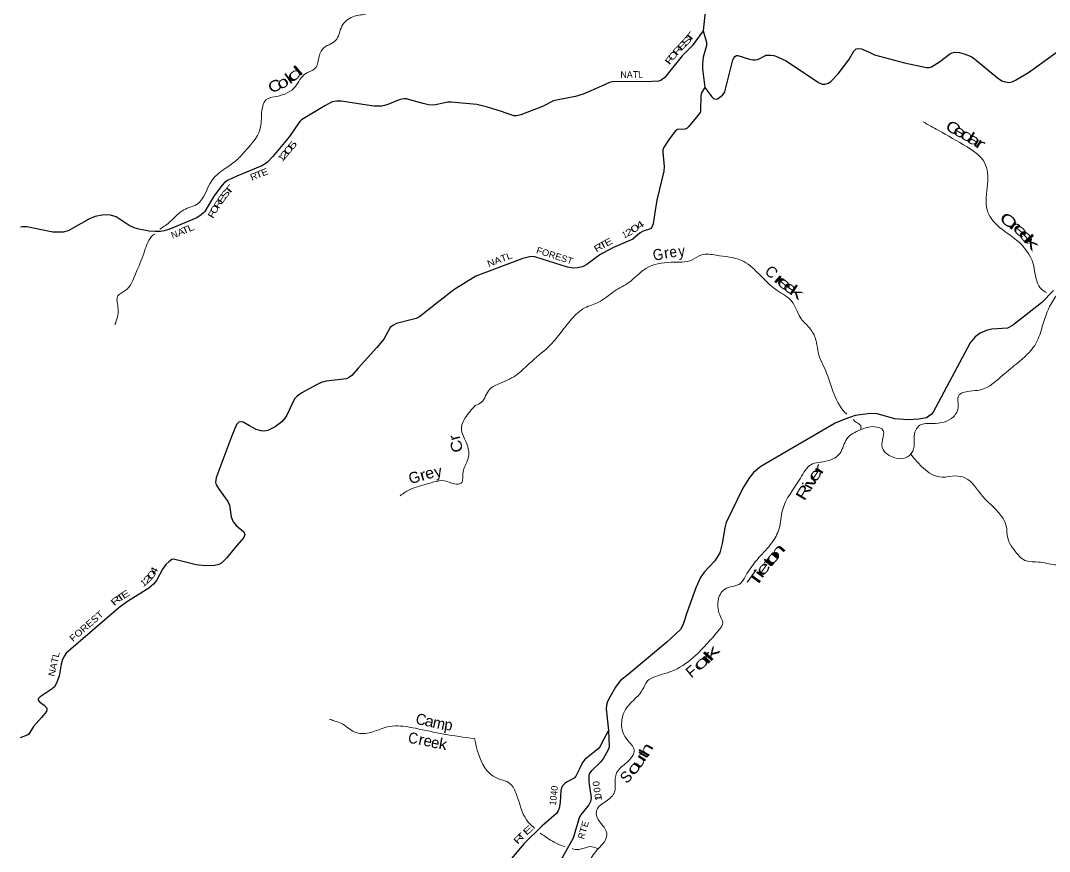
# Model space of a CAD drawing. Header units: feet. Extents: x -252658 to 9, y -366365 to -181930.
# Drawn here: x -71311 to -52673, y -340451 to -325406 of the extents above; entities that cross this region are included whole.
import ezdxf
from ezdxf.enums import TextEntityAlignment as Align

# ---------------------------------------------------------------- set-up
doc = ezdxf.new("R2010")
doc.units = ezdxf.units.FT
doc.header["$LTSCALE"] = 80
doc.layers.add('29', color=7, linetype='Continuous', lineweight=25)
doc.layers.add('39', color=7, linetype='Continuous', lineweight=13)
doc.layers.add('30', color=7, linetype='Continuous')
doc.layers.add('41', color=7, linetype='Continuous')

msp = doc.modelspace()

# ---------------------------------------------------------------- linework, layer by layer
at = {"layer": '29'}
for points in [[(-58909.56, -325245.6), (-58943.08, -325593.51)], [(-58943.08, -325593.51), (-59147.97, -325861.94), (-59325.94, -326042.55), (-59644.74, -326441.2), (-59680.54, -326467.82), (-59713.33, -326492.68), (-59757.91, -326502.97), (-59863.11, -326508.31), (-60593.87, -326516.17), (-60644.47, -326525.27), (-60784.83, -326594.61), (-61117.76, -326741.48), (-61261.14, -326780.72), (-61570, -326838.16), (-61656.21, -326861.6), (-61853.48, -326959.85), (-62246.1, -327115.55), (-62319.6, -327128.03), (-62373, -327129.28), (-62410.72, -327118.98), (-62601.09, -327051.62), (-62852.79, -326975.84), (-63047.34, -326926.14)], [(-58943.08, -325593.51), (-58888.51, -325777.13), (-58885.08, -325811.45), (-58885.71, -325860.15), (-58943.83, -326065.78), (-58957.1, -326185.52), (-58958.01, -326281.78), (-58913.35, -326618.35)], [(-58913.35, -326618.35), (-58790.77, -326784.39), (-58779.62, -326798.97), (-58759.9, -326815.28), (-58735.27, -326825.96), (-58711.89, -326829.01), (-58687.02, -326823), (-58642.43, -326795.54), (-58597.85, -326757.79), (-58571.27, -326726.05), (-58553.77, -326693.41), (-58501.56, -326477.73), (-58405.82, -326114.32), (-58385.23, -326076.59), (-58372.36, -326058.56), (-58342.36, -326038.83), (-58318.96, -326037.01), (-58105.45, -326104.84), (-58043.98, -326116.05), (-57999.39, -326114.34), (-57963.35, -326108.04), (-57934.23, -326098.89), (-57829.63, -326043.98), (-57808.48, -326035.29), (-57773.04, -326030.26), (-57719.88, -326030.26), (-57668.44, -326037.12), (-57630.47, -326050.8), (-57443.16, -326136.42), (-56854.56, -326529.59), (-56790.45, -326555.34), (-56739.01, -326555.34), (-56677.28, -326541.61), (-56632.16, -326509.45), (-56502.64, -326370.46), (-56307.91, -326115.95), (-56214.24, -325958.64), (-56176.55, -325917.01), (-56129.69, -325911.33), (-56077.1, -325920.44), (-55940.21, -325980.96), (-55843.88, -326023.4), (-55301.53, -326170.43), (-54899.02, -326255.05), (-54844.15, -326255.05), (-54809.8, -326242.6), (-54664.8, -326155.77), (-54481.18, -326011.23), (-54436.02, -325990.79), (-54394.87, -325980.5), (-54304.77, -325986.7), (-54219.96, -326007.95), (-54089.63, -326059.43), (-54031.33, -326100.61), (-54029.64, -326099.07), (-53612.73, -326444.77), (-53535.75, -326496.99), (-53477.44, -326514.15), (-53401.99, -326524.45), (-53349.19, -326515.03), (-53288.81, -326486.7), (-53051.22, -326345.43), (-52750.78, -326129.83), (-52268.82, -325779.68)], [(-58913.35, -326618.35), (-58968.24, -326704.6), (-58981.96, -326737.2), (-58986.83, -326759.81), (-58995.64, -327037.9), (-59002.54, -327068.38), (-59015.4, -327094.97), (-59210.89, -327331.77), (-59238.33, -327355.79), (-59271.22, -327369.77), (-59413.46, -327380.58), (-59444.1, -327403.84), (-59559.33, -327553.45), (-59665.32, -327707.55), (-59679.03, -327745.3), (-59677.78, -327786.59), (-59651.6, -328050.74), (-59659.24, -328132.95), (-59782.63, -328658.21), (-59816.55, -328846.03), (-59848.8, -329088.87), (-59877.65, -329149.69), (-59900.25, -329174.67), (-60030.57, -329219.28), (-60086.85, -329249.99), (-60220.11, -329362.94), (-60571.93, -329512.07), (-60762.8, -329615.66), (-60833.67, -329661.95), (-61055.51, -329824.18), (-61129.77, -329862.75), (-61222.37, -329883.34), (-61301.25, -329890.2), (-61404.32, -329873.28), (-61978.99, -329688.35), (-62028.32, -329680.86), (-62093.49, -329684.29), (-62215.47, -329714.38), (-63066, -330035.82)], [(-63047.34, -326926.14), (-63510.93, -326880.58), (-63571, -326884.09), (-63793.98, -326930.38), (-63849.32, -326937.53), (-63920.71, -326934.42), (-64020.35, -326908.59), (-64282.31, -326832.5), (-64319.12, -326823.63), (-64362.58, -326823.63), (-64406.04, -326827.77), (-64450.8, -326839.19), (-64658.13, -326927.63), (-64716.48, -326943.75), (-64768.22, -326954.1), (-64840.66, -326958.24), (-64911.04, -326957.67), (-65505, -326862.98), (-65583.86, -326862.35), (-65666.43, -326879.55), (-65801.19, -326948.71), (-66221.08, -327202.62), (-66243.84, -327225.4), (-66273.19, -327257.23), (-66439.89, -327506.09), (-66741.93, -327865.97), (-66839.89, -327966.8), (-66877.14, -327999.94), (-66938, -328038.56), (-67394.82, -328221.11), (-67551.84, -328298.15), (-67613.92, -328339.57), (-67661, -328387.14), (-67807.19, -328586.13), (-67972.13, -328863.03), (-67994.4, -328888.3), (-68038.19, -328925.66), (-68119.55, -328977.95), (-68622.76, -329190.16), (-68708.75, -329215.59), (-68779.11, -329223.87), (-68874.32, -329228.02), (-68979.87, -329221.8), (-69170.27, -329184.53), (-69253.06, -329159.68), (-69341.89, -329116.5), (-69577.05, -328960.56), (-69679.39, -328927.73), (-69749.76, -328923.59), (-69833.41, -328928.54), (-69956.72, -328952.58), (-70076.69, -329002.68), (-70449.29, -329213.52), (-70537.98, -329235.24), (-70627.27, -329238.37), (-70726.45, -329235.77), (-71196.78, -329142.03), (-71272.99, -329138.97), (-71314.38, -329147.25)], [(-63066, -330035.82), (-63459.76, -330281.21), (-63766.66, -330514.97), (-64085.78, -330768.65), (-64143.21, -330797.8), (-64218.6, -330821.64), (-64499.94, -330891.49), (-64569.55, -330926.2), (-64612.9, -330964.66), (-64733.15, -331177.86), (-64854.8, -331325.01), (-65193.85, -331701.81)], [(-52598.46, -330295.49), (-52818.92, -330519.77), (-53182.1, -330802.88), (-53343.23, -330930.07), (-53432.05, -330974.88), (-53719.43, -330994.98), (-53800.76, -331011.8), (-53925.45, -331068.79), (-54017.8, -331131.28), (-54107.37, -331243.36), (-54779.93, -332497.51), (-54817, -332536.13), (-54903.17, -332601.36), (-55040.11, -332626.31), (-55240.45, -332633.81), (-55472.39, -332614.67), (-55791.77, -332529.97), (-55913.88, -332522.91), (-56193.92, -332555.93), (-56382.02, -332620.83), (-56556.22, -332697.62), (-57903.03, -333480.82), (-58034.56, -333591.71), (-58117.08, -333695), (-58229.58, -333874.23), (-58528.95, -334496.57), (-58553.06, -334589.93), (-58604, -334877.66), (-58645.7, -335041.76), (-58735.22, -335186.74), (-58927.45, -335391.24), (-58995.96, -335489.6), (-59078.45, -335676.13), (-59241.17, -336131.03), (-59294.32, -336300.91), (-59320.27, -336365.81), (-59356.3, -336432.23), (-59606.82, -336660.26), (-60305.33, -337244.72), (-60444, -337357.22), (-60484.54, -337407.52), (-60536.43, -337478.92), (-60633.76, -337656.2), (-60679.12, -337738.53), (-60696.96, -337805.06), (-60699.99, -337871.77), (-60662.09, -338259.47)], [(-65193.85, -331701.81), (-65312.59, -331833.77), (-65349.79, -331864.34), (-65405.35, -331891.09), (-65772.7, -331938.25), (-65865.12, -331961.67), (-65963.81, -332006.8), (-66215.72, -332146.93), (-66299.73, -332206.05), (-66351.04, -332253.94), (-66488.08, -332549.07), (-66523.25, -332607.81), (-66581.2, -332674.08), (-66698.57, -332763.57), (-66833.69, -332827.33), (-66904.06, -332839.76), (-66949.88, -332837.65), (-67040.65, -332810.77), (-67163.56, -332743.92), (-67280.73, -332678.23), (-67311.3, -332674.72), (-67355.23, -332678.23), (-67397.95, -332722.08), (-67484.02, -332925.54), (-67737.45, -333600.31)], [(-67737.45, -333600.31), (-67769.15, -333684.71), (-67778.4, -333761.79), (-67769.15, -333813.11), (-67711.46, -333896.41), (-67555.04, -334111.77), (-67524.94, -334181.74), (-67493.45, -334392.44), (-67458.71, -334484.09), (-67402.67, -334551.25), (-67269.37, -334664.37), (-67247.61, -334711.9), (-67268.32, -334768.45), (-67395.93, -334909.54), (-67578.49, -335140.27), (-67667.75, -335223.43), (-67717.42, -335252.42), (-67800.24, -335270.63), (-67961.63, -335277.27), (-68130.98, -335260.04), (-68517.08, -335164.96), (-68548.02, -335160.37), (-68570.09, -335165.44), (-68627.71, -335204.12), (-68681.85, -335256.56), (-68739.23, -335339.34), (-68851.38, -335544.6), (-68905.37, -335608.62), (-68988.98, -335681.62), (-69376.18, -335924.75), (-69533.6, -336037.6), (-70486.55, -336863.63), (-70518.05, -336910.49), (-70552.77, -336975.46), (-70577.57, -337060.12), (-70613.67, -337279.99), (-70664.53, -337414.5), (-70697.65, -337468.35), (-70738.07, -337509.17), (-70957.92, -337651.55), (-70989.46, -337685.8), (-70991.53, -337700.3), (-70993.6, -337714.8), (-70970.8, -337743.51), (-70881.11, -337802.25), (-70836.31, -337855.62), (-70832.17, -337880.47), (-70840.05, -337916.64), (-70933.28, -338025.99), (-71079.12, -338186.96), (-71162.62, -338328.4), (-71192.29, -338348.51), (-71319.59, -338391.21)], [(-60662.09, -338259.47), (-60784.52, -338496.3), (-60810.47, -338548.22), (-60847.34, -338590.94), (-61089.38, -338788.36), (-61134.13, -338842.67), (-61193.45, -338968.25), (-61249.91, -339088.55), (-61283.09, -339123.58), (-61408.82, -339189.15), (-61448.15, -339214.25), (-61493.14, -339263.79), (-61506.12, -339289.75), (-61523.56, -339347.69), (-61537.77, -339565.7), (-61554.76, -339666.2), (-61574.22, -339718.12), (-61601.79, -339761.27), (-61866.36, -339993.18), (-62185.78, -340304.67), (-62418.73, -340576.87), (-62505, -340668.97), (-63096.5, -341126.31)], [(-60662.09, -338259.47), (-60650.76, -338550.57), (-60653.18, -338582.3), (-60672.64, -338624.49), (-60753.72, -338760.78), (-60805.74, -338833.43), (-60971.49, -338992.12), (-61006.68, -339036.63), (-61016.41, -339078.82), (-61015.59, -339197.87), (-60977.49, -339477.98), (-60978.29, -339517.72), (-60987.08, -339548.31), (-61019.65, -339604.54), (-61090.68, -339697.53), (-61163.97, -339787.9), (-61190.21, -339840.77), (-61298, -340208.08), (-61516.12, -340598.47)]]:
    msp.add_lwpolyline(points, dxfattribs=at)
at = {"layer": '39'}
for points in [[(-64662.69, -321422.49), (-64480.22, -321873.04), (-64231.62, -322100.21), (-64028.14, -322370.75), (-64023.51, -322592.07), (-64101.44, -322825.08), (-63978.66, -323131.45), (-63810.99, -323339.46), (-63662.49, -323714.35), (-63711.21, -324098.38), (-63745.06, -324359.76), (-63952.05, -324640.45), (-64173.21, -324935.15), (-64699.77, -325168.07), (-65068.7, -325289.06), (-65292.32, -325338.31), (-65490.56, -325508.39), (-65604.87, -325767.38), (-65841.22, -325921.18), (-65992.44, -326288.64), (-66151.87, -326368.36), (-66332.39, -326598.88), (-66669.5, -326778.37), (-66867.07, -326843.83), (-66938.7, -327034.62), (-66979.19, -327390.52), (-67222.89, -327749.5), (-67395.04, -327929.76), (-67603.23, -328083.69), (-67854.15, -328311.87), (-68096.13, -328717.12), (-68356.4, -328834.6), (-68593.07, -329038.7), (-68785.75, -329182.9)], [(-56095.07, -332815.12), (-55841.52, -332759.65), (-55683, -332828.54), (-55697.79, -332993.38), (-55686.51, -333174.38), (-55574.39, -333281.32), (-55242.79, -333306.55), (-55133.61, -333162.13), (-55122.7, -332965.12), (-55095.95, -332822.44), (-55023.19, -332734.21), (-54789.85, -332700.8), (-54411.37, -332579.39), (-54326.12, -332390.66), (-54323.31, -332205.68), (-54121.89, -332115.86), (-53924.78, -332094.4), (-53489.28, -331802.27), (-53202.78, -331565.95), (-52911.88, -331241.16), (-52802.03, -330941.93), (-52643.45, -330532.26), (-52475.64, -330313.64), (-52259.69, -330119.31), (-52100.14, -329948.92), (-51811.54, -329690.49), (-51685.84, -329447.6), (-51449.5, -329186.99), (-51193.1, -328934.48), (-50868.99, -328833), (-50554.17, -328554.55), (-50382.89, -328462.62), (-50075.14, -328425.43), (-49714.34, -328205.44), (-49654.54, -327859.79), (-49597.41, -327664.94), (-49274.87, -327460.9), (-48891.77, -327200.77), (-48621.34, -326960.38), (-48319.28, -326842.74), (-47983.85, -326912.21), (-47739.69, -326701.89), (-47598.01, -326483.19), (-47442.93, -326417.35), (-47090.24, -326215.43), (-46603.24, -326100.41), (-46031.46, -325907.26), (-45626.71, -325753.77), (-45515.64, -325637.51), (-45367.89, -325408.77), (-44878.1, -325114.81), (-44388.59, -324885.19), (-44201.79, -324922.01), (-43952.89, -325011.3), (-43848.1, -324953.34), (-43690.88, -324859.35), (-43337.32, -324918.83), (-42938.29, -325157.42), (-42699.72, -325311.03), (-42606.97, -325246.99), (-42535.81, -325064.24), (-42446.85, -324947.91), (-42261.41, -324833.91), (-42212.7, -324727.51), (-42151.24, -324462.29), (-42011.97, -324334.06), (-41893.55, -324378.69), (-41746.66, -324347), (-41595.46, -324248.98), (-41342.49, -324328.23), (-41204.71, -324543.84), (-41066.1, -324568.42), (-40622.98, -324372.84), (-40482.35, -324395.42), (-40011.22, -324232.09), (-39728.79, -324005.81), (-39464.89, -323880.01), (-39172.35, -323641.69), (-38845.98, -323481.91), (-38714.95, -323399.91), (-38462.79, -323199.66), (-38388.27, -323183.76)], [(-54959.22, -327241.04), (-54690.49, -327392.73), (-54165.08, -327694.07), (-53848.67, -327978.63), (-53794.07, -328368.9), (-53802.12, -328835.37), (-53730.4, -328986.41), (-53267.72, -329382.05), (-52968.03, -329813.34), (-52897.07, -330141.33), (-52823.23, -330266.24), (-52728.09, -330329.93)], [(-68887.01, -329266.02), (-68936.85, -329316.73), (-69079.61, -329621.86), (-69228.88, -329999.39), (-69415.85, -330296.26), (-69547.22, -330390.2), (-69542.7, -330629.63), (-69600.6, -330912.34)], [(-63075.84, -332377.08), (-62962.32, -332315.87), (-62816.57, -332085.11), (-62619.06, -331971.15), (-62304.73, -331805.3), (-62094.83, -331614.97), (-61751.78, -331318.51), (-61329.43, -330813.2), (-61089.31, -330606.88), (-60847.64, -330509.16), (-60551.23, -330305.04), (-60291.21, -330147.05), (-59982.54, -329894.71), (-59523.68, -329781.62), (-59143.53, -329736.63), (-58972.26, -329646.71), (-58708.94, -329655.62), (-58250.99, -329749.63), (-57956.43, -329973.8), (-57606.01, -330294.67), (-57339.49, -330492.6), (-57187.94, -330778.63), (-57021.9, -330970.2), (-56918.12, -331145.48), (-56837.25, -331503.66), (-56755.6, -331682.89), (-56594.64, -332117.74), (-56377.17, -332500.51), (-56345.38, -332532.6)], [(-63075.84, -332377.08), (-63254.31, -332598.48), (-63325.81, -332769.15), (-63252.92, -333012.92), (-63189.99, -333240.55), (-63255.81, -333467.58), (-63294.75, -333580.06), (-63332.26, -333783.08), (-63449.02, -333794.6), (-63633.75, -333739.42), (-63822.99, -333760.66), (-64101.14, -333841.84), (-64268.51, -333903.43), (-64434.16, -334011.29)], [(-56231.19, -332631.1), (-56168.88, -332682.16), (-56092.74, -332740.73), (-56090.39, -332814.1)], [(-60850.24, -340402.06), (-60722.94, -340253.68), (-60692.2, -340119.07), (-60865.88, -339834.98), (-60873.33, -339700.23), (-60703.78, -339541.94), (-60550.25, -339371.53), (-60539.6, -339232.83), (-60514.59, -339027.81), (-60330.84, -338841.42), (-60197.17, -338612.64), (-60325.02, -338425.21), (-60422.45, -338175.56), (-60352.83, -337882.22), (-60156.88, -337663.69), (-60043.68, -337521.3), (-59952.54, -337364.77), (-59811.46, -337284.8), (-59469.19, -337167.3), (-59086.08, -336903.15), (-58674.04, -336458.12), (-58590.95, -336303.57), (-58630.7, -336198.88), (-58675.69, -335909.18), (-58554.17, -335702.47), (-58272.27, -335598.85), (-58179.22, -335466.44), (-57936.53, -335131.45), (-57702.17, -334862.78), (-57570.38, -334605.84), (-57510.65, -334274.27), (-57182.44, -333690.22), (-56994.43, -333447.54), (-56700.62, -333380.15), (-56466.81, -333238.16), (-56341.03, -332977.17), (-56097.08, -332815.11)], [(-55186.3, -333259.11), (-54617.15, -333674.57), (-54375.8, -333651.24), (-54203.06, -333686), (-53882.85, -334018.83), (-53512.68, -334424.21), (-53451.03, -334579.25), (-53441.56, -334711.99), (-53286.11, -335028.19), (-53089.81, -335191.71), (-52870.76, -335210.53), (-52577.46, -335259.76), (-52159.18, -335230.98), (-51683.3, -335363.25), (-51308.12, -335539.43), (-51029.14, -335646.92), (-50602.45, -335996.19), (-50369.97, -336163.85), (-50156.96, -336184.66), (-49952.79, -336388.42), (-49686.07, -336540.11), (-49214.86, -336823.18), (-48805.9, -337089.95), (-48645.87, -337275.47), (-48407.11, -337384.84), (-48228.9, -337550.31), (-48049.06, -337802.25), (-47857, -338018.03), (-47633.57, -338418.91), (-47481.85, -338664.72), (-47243.23, -338806.27), (-47041.19, -339040.18), (-46962.06, -339336.02), (-46903.17, -339663.97)], [(-63087.94, -338406.13), (-63642.82, -338326.34), (-64157.17, -338221.33), (-64521.04, -338179.39), (-64744.6, -338218.58), (-64996.61, -338303.91), (-65258.05, -338288.6), (-65508.5, -338128.49), (-65628.94, -338085.68), (-65721.27, -338053.06)], [(-63087.94, -338406.13), (-62898.48, -338935.48), (-62724.3, -339102.95), (-62441.38, -339226.54), (-62327.62, -339419.95), (-62146.66, -339876.99), (-62002.12, -340032.81)], [(-61895.94, -340119.27), (-61643.82, -340284.82), (-61448.69, -340367.6)], [(-60850.19, -340402), (-61006.05, -340636.8), (-61035.06, -340835.77), (-60915.51, -341083.49), (-60815.97, -341311.03), (-60859.18, -341540.12), (-61056.39, -341585.71), (-61127.29, -341708.13), (-61164.41, -341925.17), (-61248.07, -342210.42), (-61212.65, -342387.49), (-61339.81, -342503.69), (-61631.5, -342548.97), (-61814.52, -342566.47), (-61859.26, -342684.95), (-61877.79, -342785.43), (-61946.92, -342964.16), (-62089.84, -343007.92), (-62146.8, -343162.56), (-62320.08, -343252.47), (-62421.85, -343541.68), (-62425.72, -343712.85)], [(-61319.08, -340399.72), (-61200.1, -340416.99), (-60998.84, -340363.36), (-60850.24, -340402.06)]]:
    msp.add_spline(points, degree=3, dxfattribs=at)

# ---------------------------------------------------------------- texts
at = {"layer": '30'}
for s, rotation, width, p in [('E', 45.422, 1.8, (-59279.99, -325896.19)), ('S', 45.422, 1.8, (-59203.69, -325818.76)), ('T', 50.646, 1.85, (-59140.85, -325739.53)), ('R', 50.351, 1.5, (-59364.95, -325982.77)), ('F', 51.351, 1.7, (-59510.07, -326155.57)), ('O', 51.351, 1.4, (-59446.07, -326080.69)), ('5', 49.994, 1.85, (-66340.31, -327701.07)), ('2', 49.994, 1.85, (-66484, -327870.54)), ('0', 49.994, 2, (-66412.93, -327785.44)), ('1', 49.994, 1.1, (-66538.49, -327934.24)), ('R', 21.782, 1.05, (-67064.91, -328283.85)), ('T', 21.782, 1.3, (-66969.35, -328246.92)), ('E', 21.782, 1.15, (-66868.2, -328205.92)), ('T', 49.297, 1.9, (-67491.35, -328512.1)), ('E', 55.697, 1.45, (-67616.26, -328667.71)), ('S', 53.697, 1.5, (-67555.3, -328584.88)), ('O', 59.219, 1.2, (-67745.43, -328855.41)), ('R', 59.219, 1.25, (-67681.6, -328759.83)), ('F', 59.219, 1.45, (-67791.05, -328940.79)), ('T', 22.866, 1.35, (-68302.46, -329254.12)), ('L', 22.866, 1.3, (-68204.85, -329212.38)), ('0', 34.284, 1.8, (-60149.97, -329218.62)), ('4', 35.284, 1.7, (-60057.8, -329156.59)), ('A', 22.866, 1.2, (-68386.43, -329289.85)), ('1', 25.971, 0.65, (-60342.63, -329338.06)), ('2', 26.971, 1.45, (-60263.95, -329292.89)), ('FOREST', 342.162, 1.05, (-61653.37, -329719.61)), ('R', 33.151, 1.3, (-60814.24, -329565.65)), ('T', 28.49, 1.5, (-60730.78, -329519.61)), ('E', 28.49, 1.3, (-60632.42, -329467.81)), ('NATL', 20.703, 1.15, (-62611.11, -329789.08)), ('2', 43.124, 2, (-68966.36, -335562.5)), ('0', 49.858, 2, (-68891.47, -335477.39)), ('4', 61.349, 1.5, (-68845.16, -335394.69)), ('R', 40.919, 1.55, (-69548.28, -335954.92)), ('T', 35.636, 1.7, (-69467.65, -335901.84)), ('E', 32.125, 1.4, (-69381.31, -335845.31)), ('FOREST', 40.919, 1.15, (-70078.87, -336417.62)), ('NATL', 77.676, 1.1, (-70648.49, -337070.35)), ('0', 97.746, 1.05, (-60824.99, -339215.77)), ('0', 97.746, 1.05, (-60807.34, -339329.44)), ('0', 97.746, 1.05, (-60791.42, -339439.65)), ('E', 42.236, 1.7, (-62080.9, -340109.94)), ('R', 73.645, 0.95, (-61090.24, -340184.44)), ('T', 73.645, 1.2, (-61060.93, -340079.71)), ('R', 48.28, 1.55, (-62245.96, -340264.08))]:
    msp.add_text(s, height=120, rotation=rotation, dxfattribs=dict(at, width=width)).set_placement(p, align=Align.CENTER)
for s, rotation, p in [('NATL', 0.616, (-60239.37, -326442.36)), ('N', 19.475, (-68505.13, -329337.73)), ('1', 36.125, (-69050.47, -335638.48)), ('1040', 84.271, (-61595.04, -339445.59)), ('1', 96.919, (-60783.69, -339481.74)), ('E', 73.645, (-61028.32, -339970.32)), ('T', 44.236, (-62197.66, -340220.06))]:
    msp.add_text(s, height=120, rotation=rotation, dxfattribs=at).set_placement(p, align=Align.CENTER)
at = {"layer": '41'}
for s, rotation, width, p in [('d', 40.943, 2.05, (-66285.62, -326447.96)), ('C', 25.862, 1.25, (-66660.11, -326678.62)), ('o', 27.982, 1.4, (-66519.28, -326613.19)), ('l', 33.982, 1.35, (-66400.58, -326540.44)), ('C', 330.306, 1.3, (-54465.7, -327431.95)), ('e', 330.306, 1.45, (-54343.51, -327498.51)), ('d', 330.023, 1.65, (-54207.37, -327574.51)), ('a', 330.023, 1.6, (-54088.8, -327645.71)), ('r', 329.078, 1.7, (-53970.77, -327719.38)), ('C', 321.887, 1.55, (-53480.96, -329103.56)), ('r', 323.711, 1.9, (-53354.84, -329194.11)), ('e', 319.284, 1.85, (-53255.48, -329279.29)), ('e', 314.377, 2, (-53155.3, -329383.88)), ('k', 311.826, 2.15, (-53073.55, -329484.71)), ('G', 11.912, 0.9, (-59742.86, -329739.44)), ('r', 9.505, 1.05, (-59594.09, -329710.47)), ('e', 7.855, 0.9, (-59477.07, -329691.25)), ('y', 5.228, 0.9, (-59328.41, -329676.64)), ('r', 318.509, 2.1, (-57618.32, -330169.5)), ('e', 320.509, 1.8, (-57531.7, -330242.29)), ('e', 326.2, 1.6, (-57421.2, -330323.33)), ('k', 325.957, 1.8, (-57309.37, -330404.87)), ('r', 17.08, 1.25, (-63993.99, -333728.06)), ('e', 15.462, 1.1, (-63877.97, -333694.33)), ('y', 12.59, 1.05, (-63727.55, -333666.9)), ('e', 56.713, 1.6, (-56846.03, -333685.21)), ('r', 58.341, 1.7, (-56764.82, -333575.74)), ('i', 61.776, 1.25, (-56966.87, -333881.91)), ('v', 57.776, 1.65, (-56908.67, -333785.36)), ('R', 59.289, 1.45, (-57043.4, -333997.14)), ('n', 49.19, 1.95, (-57529.2, -335082.28)), ('o', 47.238, 1.95, (-57620.3, -335189.62)), ('e', 53.976, 1.7, (-57784.54, -335384.58)), ('t', 50.966, 1.75, (-57690.04, -335275.37)), ('T', 54.18, 1.9, (-57913.62, -335574.54)), ('i', 53.976, 1.5, (-57852.96, -335481.34)), ('k', 48.276, 2.15, (-58722.25, -336924.95)), ('o', 42.647, 1.95, (-58920.96, -337107.35)), ('r', 45.428, 2.25, (-58807.61, -337008.8)), ('C', 348.023, 0.95, (-64076.3, -338158.14)), ('a', 347.753, 1.1, (-63923.33, -338189.27)), ('C', 350.92, 0.9, (-64214.13, -338497.43)), ('r', 348.023, 1.1, (-64069.51, -338522.96)), ('k', 350.184, 1.1, (-63675.1, -338604.08)), ('t', 60.097, 1.4, (-59949.21, -338740.69)), ('h', 61.107, 1.55, (-59890.12, -338653.1)), ('u', 58.239, 1.7, (-60029.99, -338868.53)), ('o', 55.258, 1.65, (-60125.85, -338994.49))]:
    msp.add_text(s, height=200, rotation=rotation, dxfattribs=dict(at, width=width)).set_placement(p, align=Align.CENTER)
for s, rotation, p in [('C', 317.532, (-57775.29, -330031.15)), ('G', 16.489, (-64149.5, -333772.72)), ('F', 39.635, (-59096.05, -337268.42)), ('m', 347.753, (-63750.49, -338226.8)), ('p', 351.817, (-63572.33, -338255.66)), ('e', 347.753, (-63951.97, -338546)), ('e', 347.753, (-63816.98, -338578.22)), ('S', 45.993, (-60270.22, -339171.79))]:
    msp.add_text(s, height=200, rotation=rotation, dxfattribs=at).set_placement(p, align=Align.CENTER)
at = {"layer": '41', "width": 1.15}
msp.add_text('Cr', height=200, rotation=105.055, dxfattribs=at).set_placement((-63288.34, -333196.34))

doc.saveas('drawing.dxf')
